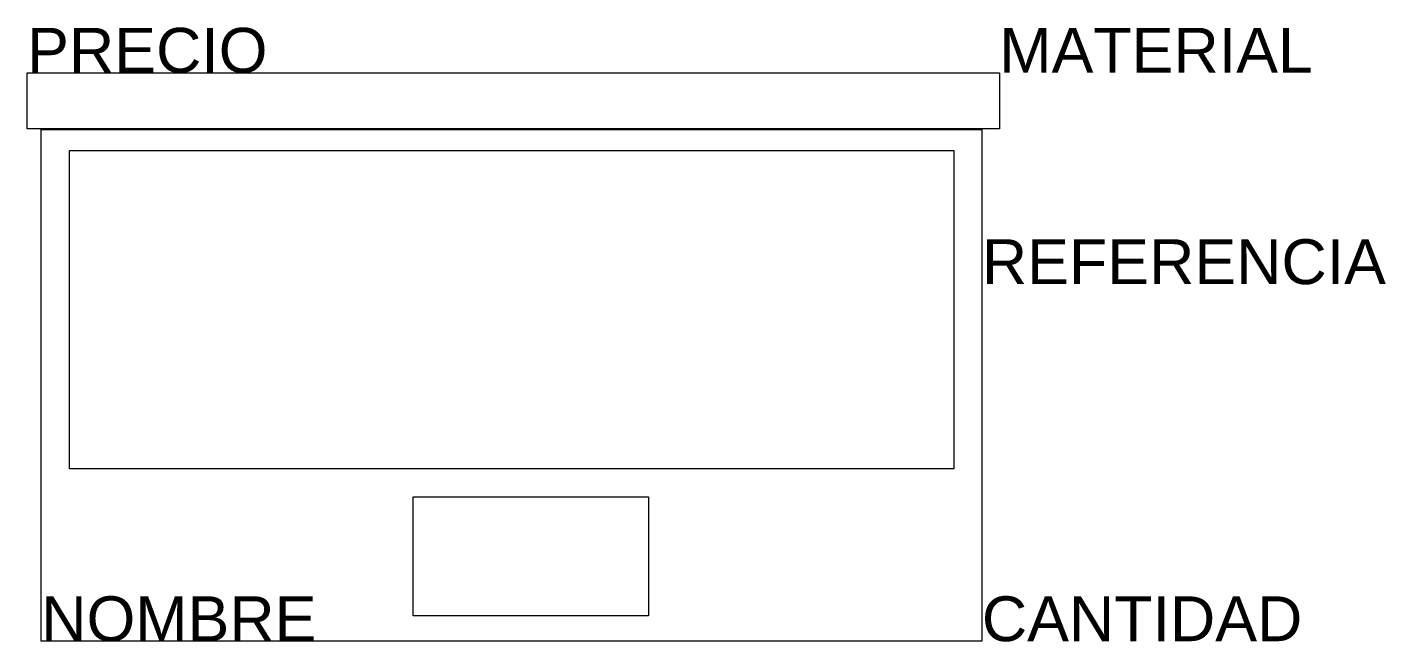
# Model space of a CAD drawing. Header units: millimetres. Extents: x -3 to 300, y 0 to 137.
import ezdxf

# ---------------------------------------------------------------- set-up
doc = ezdxf.new("R2010")
doc.units = ezdxf.units.MM
doc.header["$MEASUREMENT"] = 0
doc.styles.get("Standard").update_dxf_attribs({"font": 'arial.ttf'})

msp = doc.modelspace()

# ---------------------------------------------------------------- linework, layer by layer
for points in [[(-3.15, 126.72), (213.47, 126.72), (213.47, 114.22), (-3.15, 114.22)], [(0, 114.07), (209.58, 114.07), (209.58, 0), (0, 0)], [(6.25, 109.39), (203.32, 109.39), (203.32, 38.43), (6.25, 38.43)], [(82.88, 32.18), (135.27, 32.18), (135.27, 5.62), (82.88, 5.62)]]:
    msp.add_lwpolyline(points, close=True)

# ---------------------------------------------------------------- texts
for tag, p, s, flags in [('PRECIO', (-3.15, 126.72), '700.000', 9), ('MATERIAL', (213.47, 126.72), 'Plastico', 1), ('REFERENCIA', (209.58, 79.59), '123456789', 4), ('NOMBRE', (0, 0), 'portatilB', 8), ('CANTIDAD', (209.58, 0), '1', 1)]:
    msp.add_attdef(tag, p, s, height=10, dxfattribs=dict(flags=flags))

doc.saveas('drawing.dxf')
